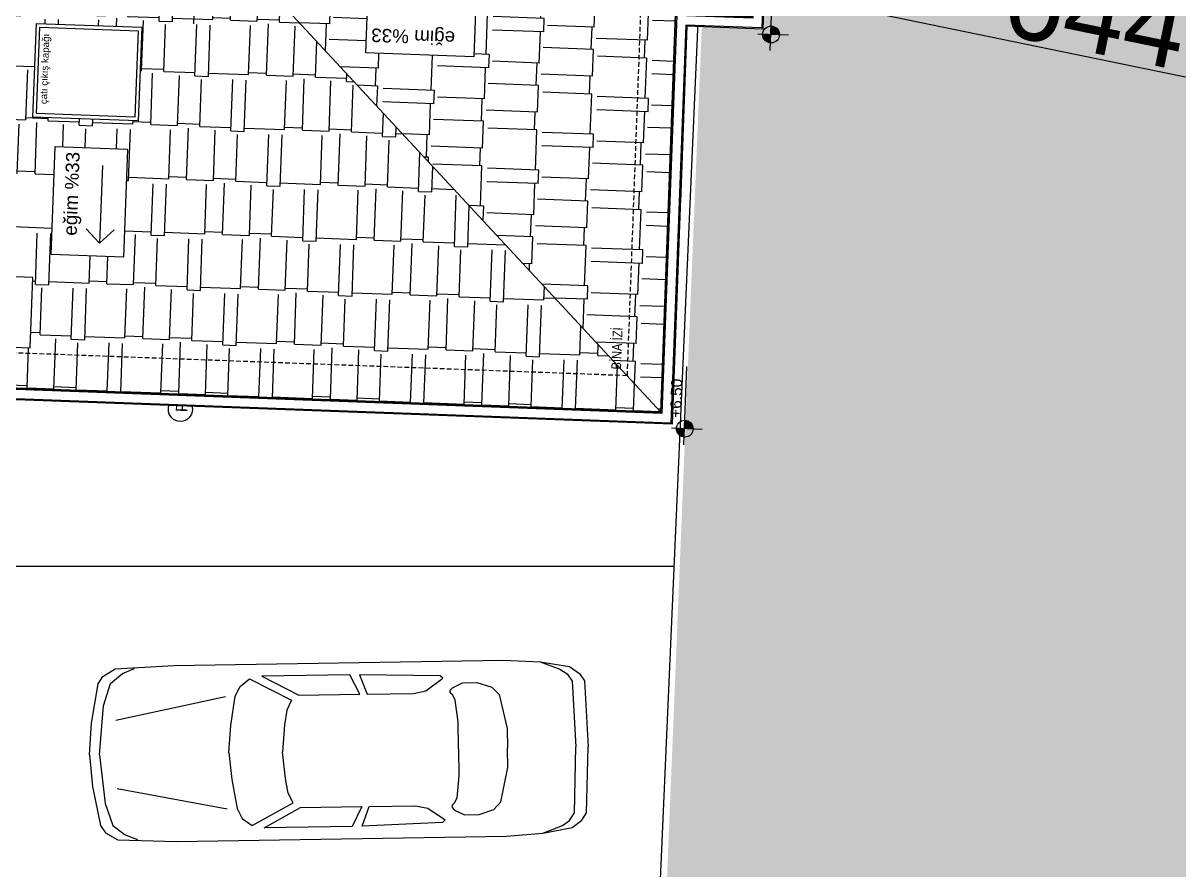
# Model space of a CAD drawing. Header units: centimetres. Extents: x 63871 to 181827, y -95930 to 42199.
# Drawn here: x 175697 to 176684, y 36536 to 37259 of the extents above; entities that cross this region are included whole.
import ezdxf
from ezdxf.enums import TextEntityAlignment as Align

# ---------------------------------------------------------------- set-up
doc = ezdxf.new("R2010")
doc.units = ezdxf.units.CM
for name, pattern in [('11-021_500-SatisOfisi_220512$0${ Diamond }', [12, 4, -2, 2, 2, -2]), ('11-021_500-SatisOfisi_280512$0${ Wide Dash }', [12, 4, -2, 4, -2]), ('Dash', [6, 3, -3])]:
    doc.linetypes.add(name, pattern=pattern)
for name, color, linetype, lineweight in [('2D Drafting - General_Pen_No__86', 173, 'Continuous', 18), ('A-AREA-IDEN', 7, 'Continuous', 9), ('A-DOOR', 31, 'Continuous', 9), ('A-FLOR-HRAL', 11, 'Continuous', 9), ('A-GLAZ', 151, 'Continuous', 9), ('A-WALL', 12, 'Continuous', 50), ('ARA SINIRLAR', 225, 'Continuous', 15), ('ARM_Pen_No__252', 8, 'Continuous', 18), ('Baca', 82, 'Continuous', 9), ('DUVAR', 7, 'Continuous', 40), ('İz DÜŞÜMÜ', 7, '11-021_500-SatisOfisi_220512$0${ Diamond }', 18), ('metal', 7, 'Continuous', 20), ('OLUK', 222, 'Continuous', 15), ('S-STRS', 31, 'Continuous', 9), ('Çatı', 144, 'Continuous', 30)]:
    doc.layers.add(name, color=color, linetype=linetype, lineweight=lineweight)
for name, color, linetype in [('Bitirme - Duvar', 7, 'Continuous'), ('Dıış Ölçü', 140, 'Continuous'), ('furn', 7, 'Continuous'), ('KOT', 171, 'Continuous')]:
    doc.layers.add(name, color=color, linetype=linetype)
doc.styles.add('Arial', font='Arial.ttf', dxfattribs={"height": 250})
doc.styles.add('Arial_1', font='Arial.ttf', dxfattribs={"height": 300})
doc.styles.add('MtXpl_Arial_Narrow', font='')
doc.styles.add('MtXpl_Arial_Narrow_1', font='')
doc.styles.add('OLUŞTURULMUŞ_STİL_1', font='Arial.ttf')
doc.styles.add('RomanS', font='')
doc.styles.add('STYLE1', font='', dxfattribs={"width": 0.55, "height": 0.25})
doc.styles.get('MtXpl_Arial_Narrow').set_extended_font_data('Arial Narrow', bold=True)
doc.styles.get('MtXpl_Arial_Narrow_1').set_extended_font_data('Arial Narrow')
doc.styles.get('RomanS').set_extended_font_data('Stylus BT')
doc.styles.get('STYLE1').set_extended_font_data('Arial Tur')
doc.dimstyles.new('BÖYÜK', dxfattribs={"dimtxt": 70, "dimasz": 5, "dimexe": 5, "dimexo": 5, "dimgap": 2, "dimtad": 3, "dimdec": 0, "dimzin": 0, "dimdsep": 46, "dimtxsty": 'RomanS', "dimblk": 'DOT', "dimcen": 5, "dimadec": 0, "dimazin": 0, "dimtfac": 1, "dimtdec": 0, "dimtix": 1, "dimtofl": 0, "dimtmove": 1, "dimatfit": 0, "dimldrblk": 'DOT', "dimfxl": 10, "dimfxlon": 1, "dimtolj": 1, "dimtzin": 0, "dimarcsym": 0})

# ---------------------------------------------------------------- blocks, each defined once
blk = doc.blocks.new('M_Single-Flush - 80-231723-01_zemin')
at = {"layer": 'A-DOOR', "lineweight": 18}
for p, q in [((350, -50), (350, -850.1)), ((400, -50), (350, -50)), ((400, -50), (400, -850.1)), ((400, -850.1), (350, -850.1))]:
    blk.add_line(p, q, dxfattribs=at)
at = {"layer": 'A-DOOR'}
blk.add_arc((400, -50), 801.7, 180, 266.42425, dxfattribs=at)
blk = doc.blocks.new('M_Single-Flush - 100-231751-01_zemin')
at = {"layer": 'A-DOOR', "lineweight": 18}
for p, q in [((450, 100), (450, 1100.4)), ((500, 1100.4), (450, 1100.4)), ((500, 100), (500, 1100.4)), ((500, 100), (450, 100))]:
    blk.add_line(p, q, dxfattribs=at)
at = {"layer": 'A-DOOR'}
blk.add_arc((500, 100), 1001.7, 92.86114, 180, dxfattribs=at)
blk = doc.blocks.new('*U7')
at = {"layer": 'KOT', "linetype": 'Continuous'}
for p, q in [((531937.2, 4296263), (531937.38, 4296264.36)), ((531937.38, 4296264.36), (531937.82, 4296265.66)), ((531937.82, 4296265.66), (531938.5, 4296266.85)), ((531938.5, 4296266.85), (531939.39, 4296267.88)), ((531939.39, 4296267.88), (531940.47, 4296268.73)), ((531940.47, 4296268.73), (531941.68, 4296269.36)), ((531941.68, 4296269.36), (531942.99, 4296269.75)), ((531942.99, 4296269.75), (531944.36, 4296269.88)), ((531944.36, 4296269.88), (531944.36, 4296269.75)), ((531944.36, 4296269.75), (531944.36, 4296269.36)), ((531944.36, 4296269.36), (531944.36, 4296268.73)), ((531944.36, 4296268.73), (531944.36, 4296267.88)), ((531944.36, 4296267.88), (531944.36, 4296266.85)), ((531944.36, 4296266.85), (531944.36, 4296265.66)), ((531944.36, 4296265.66), (531944.36, 4296264.36)), ((531944.36, 4296264.36), (531944.36, 4296263))]:
    blk.add_line(p, q, dxfattribs=at)
at = {"layer": 'KOT', "linetype": 'Continuous', "extrusion": (0, 0, -1)}
for points in [[(-531937.38, 4296264.36), (-531944.36, 4296263), (-531937.2, 4296263)], [(-531937.82, 4296265.66), (-531944.36, 4296264.36), (-531937.38, 4296264.36)], [(-531937.38, 4296264.36), (-531944.36, 4296264.36), (-531944.36, 4296263)], [(-531938.5, 4296266.85), (-531944.36, 4296265.66), (-531937.82, 4296265.66)], [(-531937.82, 4296265.66), (-531944.36, 4296265.66), (-531944.36, 4296264.36)], [(-531939.39, 4296267.88), (-531944.36, 4296266.85), (-531938.5, 4296266.85)], [(-531938.5, 4296266.85), (-531944.36, 4296266.85), (-531944.36, 4296265.66)], [(-531940.47, 4296268.73), (-531944.36, 4296267.88), (-531939.39, 4296267.88)], [(-531939.39, 4296267.88), (-531944.36, 4296267.88), (-531944.36, 4296266.85)], [(-531941.68, 4296269.36), (-531944.36, 4296268.73), (-531940.47, 4296268.73)], [(-531940.47, 4296268.73), (-531944.36, 4296268.73), (-531944.36, 4296267.88)], [(-531942.99, 4296269.75), (-531944.36, 4296269.36), (-531941.68, 4296269.36)], [(-531941.68, 4296269.36), (-531944.36, 4296269.36), (-531944.36, 4296268.73)], [(-531944.36, 4296269.88), (-531944.36, 4296269.75), (-531942.99, 4296269.75)], [(-531942.99, 4296269.75), (-531944.36, 4296269.75), (-531944.36, 4296269.36)]]:
    blk.add_solid(points, dxfattribs=at)
blk = doc.blocks.new('*U8')
at = {"layer": 'KOT', "linetype": 'Continuous'}
for p, q in [((531944.36, 4296263.14), (531944.36, 4296263.42)), ((531944.36, 4296261.74), (531944.36, 4296263.14)), ((531944.36, 4296260.39), (531944.36, 4296261.74)), ((531951.39, 4296261.74), (531950.98, 4296260.39)), ((531951.52, 4296263.14), (531951.39, 4296261.74)), ((531951.52, 4296263.42), (531951.52, 4296263.14)), ((531944.36, 4296259.15), (531944.36, 4296260.39)), ((531944.36, 4296258.07), (531944.36, 4296259.15)), ((531944.36, 4296257.18), (531944.36, 4296258.07)), ((531944.36, 4296256.51), (531944.36, 4296257.18)), ((531944.36, 4296256.11), (531944.36, 4296256.51)), ((531945.76, 4296256.11), (531944.36, 4296255.97)), ((531944.36, 4296255.97), (531944.36, 4296256.11)), ((531947.1, 4296256.51), (531945.76, 4296256.11)), ((531948.34, 4296257.18), (531947.1, 4296256.51)), ((531949.42, 4296258.07), (531948.34, 4296257.18)), ((531950.32, 4296259.15), (531949.42, 4296258.07)), ((531950.98, 4296260.39), (531950.32, 4296259.15))]:
    blk.add_line(p, q, dxfattribs=at)
at = {"layer": 'KOT', "linetype": 'Continuous', "extrusion": (0, 0, -1)}
for points in [[(-531944.36, 4296263.42), (-531951.52, 4296263.14), (-531944.36, 4296263.14)], [(-531944.36, 4296263.42), (-531951.52, 4296263.42), (-531951.52, 4296263.14)], [(-531944.36, 4296263.14), (-531951.39, 4296261.74), (-531944.36, 4296261.74)], [(-531944.36, 4296263.14), (-531951.52, 4296263.14), (-531951.39, 4296261.74)], [(-531944.36, 4296261.74), (-531950.98, 4296260.39), (-531944.36, 4296260.39)], [(-531944.36, 4296261.74), (-531951.39, 4296261.74), (-531950.98, 4296260.39)], [(-531944.36, 4296260.39), (-531950.32, 4296259.15), (-531944.36, 4296259.15)], [(-531944.36, 4296260.39), (-531950.98, 4296260.39), (-531950.32, 4296259.15)], [(-531944.36, 4296259.15), (-531949.42, 4296258.07), (-531944.36, 4296258.07)], [(-531944.36, 4296259.15), (-531950.32, 4296259.15), (-531949.42, 4296258.07)], [(-531944.36, 4296258.07), (-531948.34, 4296257.18), (-531944.36, 4296257.18)], [(-531944.36, 4296258.07), (-531949.42, 4296258.07), (-531948.34, 4296257.18)], [(-531944.36, 4296257.18), (-531947.1, 4296256.51), (-531944.36, 4296256.51)], [(-531944.36, 4296257.18), (-531948.34, 4296257.18), (-531947.1, 4296256.51)], [(-531944.36, 4296256.51), (-531945.76, 4296256.11), (-531944.36, 4296256.11)], [(-531944.36, 4296256.51), (-531947.1, 4296256.51), (-531945.76, 4296256.11)], [(-531944.36, 4296256.11), (-531945.76, 4296256.11), (-531944.36, 4296255.97)]]:
    blk.add_solid(points, dxfattribs=at)
blk = doc.blocks.new('asdf')
at = {"layer": 'KOT'}
for p, q in [((435094.33, 4281336.77), (435094.33, 4281362.83)), ((435080.69, 4281351.86), (435147.51, 4281351.86))]:
    blk.add_line(p, q, dxfattribs=at)
blk.add_circle((435094.33, 4281351.57), 7.17, dxfattribs=at)
at = {"layer": 'KOT', "linetype": 'Continuous'}
for name, p in [('*U7', (-96850.02, -14911.15)), ('*U8', (-96850.02, -14911.57))]:
    blk.add_blockref(name, p, dxfattribs=at)
blk = doc.blocks.new('y')
for p, q in [((66798.9, 34324.71), (66798.9, 34329.57)), ((66799.41, 34324.71), (66799.41, 34329.77)), ((66812.43, 34330.73), (66812.43, 34330.73)), ((66825.46, 34324.71), (66825.46, 34329.77)), ((66825.97, 34324.71), (66825.97, 34329.57)), ((66807.33, 34319.9), (66807.33, 34325.63)), ((66809.37, 34317.86), (66815.5, 34317.86)), ((66817.54, 34319.9), (66817.54, 34325.63)), ((66764.67, 34299.66), (66844.14, 34299.66)), ((66764.67, 34299.66), (66764.67, 34294.66)), ((66794.82, 34304.26), (66830.05, 34304.26)), ((66794.82, 34302.73), (66794.82, 34299.66)), ((66795.84, 34303.75), (66829.03, 34303.75)), ((66830.05, 34302.73), (66830.05, 34299.66)), ((66830.05, 34302.73), (66830.05, 34299.66)), ((66844.14, 34299.66), (66844.14, 34294.66))]:
    blk.add_line(p, q)
at = {"color": 4, "ltscale": 30}
for p, q in [((66799.17, 34308.31), (66799.17, 34304.84)), ((66825.7, 34308.31), (66825.7, 34304.84)), ((66797.43, 34306.58), (66800.9, 34306.58)), ((66827.44, 34306.58), (66823.97, 34306.58))]:
    blk.add_line(p, q, dxfattribs=at)
blk.add_lwpolyline([(66794.52, 34299.66, -0.41586), (66793.8, 34300.38), (66794.06, 34329.77, -1), (66830.81, 34329.77), (66831.07, 34300.38, -0.41586), (66830.35, 34299.66)], format="xyb", close=True)
for centre in [(66799.17, 34306.58), (66825.7, 34306.58)]:
    blk.add_circle(centre, 1.02)
for centre, radius, start, end in [((66812.43, 34329.81), 13.54, 358.98526, 181.01474), ((66812.43, 34330.01), 13.03, 358.94587, 181.05413), ((66812.43, 34325.63), 5.1, 90, 180), ((66812.43, 34325.63), 5.1, 0, 90), ((66812.43, 34324.47), 13.54, 178.98526, 1.01474), ((66812.43, 34324.99), 13.03, 181.19291, 358.80709), ((66809.37, 34319.9), 2.04, 180, 270), ((66815.5, 34319.9), 2.04, 270, 0), ((66795.84, 34302.73), 1.02, 90, 180), ((66829.03, 34302.73), 1.02, 0, 90)]:
    blk.add_arc(centre, radius, start, end)
at = {"layer": 'ARM_Pen_No__252'}
for p, q in [((66776.25, 34309.77), (66785.49, 34309.77)), ((66776.25, 34302.63), (66776.25, 34309.77)), ((66785.49, 34309.77), (66785.49, 34302.63)), ((66774.4, 34307.06), (66776.25, 34307.06)), ((66774.4, 34301.51), (66774.4, 34307.06)), ((66775.32, 34305.21), (66775.32, 34301.51)), ((66776.25, 34305.21), (66775.32, 34305.21)), ((66776.25, 34307.06), (66776.25, 34305.21)), ((66785.49, 34302.63), (66776.25, 34302.63)), ((66785.49, 34307.06), (66785.49, 34305.21)), ((66787.33, 34307.06), (66785.49, 34307.06)), ((66785.49, 34305.21), (66786.41, 34305.21)), ((66786.41, 34305.21), (66786.41, 34301.51)), ((66787.33, 34301.51), (66787.33, 34307.06))]:
    blk.add_line(p, q, dxfattribs=at)
blk.add_lwpolyline([(66788.26, 34301.51), (66788.26, 34299.66), (66773.47, 34299.66), (66773.47, 34301.51)], close=True, dxfattribs=at)
at = {"layer": 'metal'}
for p, q in [((66842.94, 34324.17), (66835.76, 34324.17)), ((66835.76, 34316.97), (66835.76, 34324.17)), ((66835.76, 34320.57), (66842.96, 34320.57)), ((66842.7, 34323.93), (66836, 34323.93)), ((66836, 34317.21), (66836, 34323.93)), ((66836.94, 34320.57), (66841.74, 34320.57)), ((66839.34, 34315.86), (66839.34, 34325.56)), ((66839.34, 34316.98), (66839.34, 34323.99)), ((66839.34, 34322.69), (66839.34, 34316.98)), ((66842.7, 34323.93), (66842.7, 34317.21)), ((66842.94, 34324.17), (66842.94, 34316.97)), ((66842.94, 34316.97), (66835.76, 34316.97)), ((66842.7, 34317.21), (66836, 34317.21))]:
    blk.add_line(p, q, dxfattribs=at)
blk.add_circle((66839.34, 34320.57), 2.88, dxfattribs=at)
blk = doc.blocks.new('HRD')
at = {"layer": 'ARM_Pen_No__252'}
h = blk.add_hatch(dxfattribs=at)
h.set_pattern_fill('AR-B816', color=256, scale=0.09)
h.set_pattern_definition([(0, (-39959.2, 0), (0, 18.288), []), (90, (-39959.2, 0), (-18.288, 18.288), [18.288, -18.288])])
h.paths.add_polyline_path([(154149.63, 35592.48), (154149.63, 35503.48), (154219.63, 35503.48), (154219.63, 35483.24), (154324.63, 35483.24), (154324.63, 35692.48), (154369.63, 35692.48), (154369.63, 35927.48), (154369.63, 35927.48), (154369.63, 36097.48), (154369.63, 36177.48), (154254.63, 36177.48), (153954.63, 36177.48), (153839.63, 36177.48), (153839.63, 35897.6), (153869.63, 35897.54), (153869.63, 35882.48), (154019.63, 35882.48), (154019.63, 35872.48), (154019.63, 35833.25, -0.444416), (154030.45, 35823.48, -0.444416), (154019.63, 35813.72), (154019.63, 35773.48), (153939.63, 35773.48), (153939.63, 35692.48), (154019.63, 35692.48), (154019.63, 35687.48), (154019.63, 35633.7), (154020.63, 35632.93), (154019.63, 35631.47), (154019.63, 35592.48), (154019.63, 35582.48), (153989.63, 35582.48), (153989.63, 35577.48), (153989.63, 35497.48), (153989.63, 35437.48), (153994.63, 35437.48), (154094.63, 35437.48), (154139.63, 35437.48), (154139.63, 35592.48)])
h = blk.add_hatch(dxfattribs=at)
h.set_pattern_fill('ANGLE', color=256, scale=5)
h.set_pattern_definition([(0, (-39959.2, 0), (0, 34.925), [25.4, -9.525]), (90, (-39959.2, 0), (-34.925, 2e-15), [25.4, -9.525])])
h.paths.add_polyline_path([(153979.63, 35577.48), (153979.63, 35582.48), (153839.63, 35582.48), (153839.63, 35560.82), (153842.46, 35560.82, -35.598717), (153842.4, 35558.91), (153839.63, 35558.91), (153839.63, 35437.48), (153862.73, 35437.48), (153862.73, 35442.48), (153892.58, 35442.48, -0.415866), (153891.86, 35443.2), (153892.13, 35472.59, -1), (153928.87, 35472.59), (153929.13, 35443.21, -0.417788), (153928.41, 35442.48), (153942.2, 35442.48), (153942.2, 35437.48), (153979.63, 35437.48), (153979.63, 35497.48)])
h.paths.add_polyline_path([(153928.87, 35472.59, 1), (153892.13, 35472.59), (153891.86, 35443.2, 0.415866), (153892.58, 35442.48), (153892.88, 35442.48), (153892.88, 35445.55, -0.414214), (153893.9, 35446.57), (153927.09, 35446.57, -0.414206), (153928.11, 35445.55), (153928.11, 35442.48), (153928.41, 35442.48, 0.417795), (153929.13, 35443.21)], flags=17)
h.paths.add_polyline_path([(153924.03, 35472.39), (153924.03, 35467.54, -1.017869), (153896.96, 35467.54), (153896.96, 35472.39, -1.017869)], flags=16)
h.paths.add_polyline_path([(153923.52, 35472.59), (153923.52, 35467.54, -0.979394), (153897.47, 35467.54), (153897.47, 35472.59, -1.018569)], flags=0)
h.paths.add_polyline_path([(153941, 35466.99), (153941, 35459.79), (153933.82, 35459.79), (153933.82, 35466.99)], flags=16)
h.paths.add_polyline_path([(153940.76, 35466.75), (153940.76, 35460.03), (153934.06, 35460.03), (153934.06, 35466.75)], flags=0)
h.paths.add_polyline_path([(153940.28, 35463.39, -1), (153934.52, 35463.39, -1)], flags=0)
h.paths.add_polyline_path([(153915.6, 35468.45), (153915.6, 35462.72, -0.414219), (153913.56, 35460.68), (153907.43, 35460.68, -0.414214), (153905.39, 35462.72), (153905.39, 35468.45, -0.414214), (153910.5, 35473.55, -0.414212)], flags=0)
h.paths.add_polyline_path([(153924.78, 35449.4, -1), (153922.74, 35449.4, -1)], flags=16)
h.paths.add_polyline_path([(153864.64, 35477.47), (153938.67, 35477.41), (153938.69, 35493.77), (153864.65, 35493.83)], flags=24)
h.paths.add_polyline_path([(153865.12, 35490.52), (153938.1, 35490.46), (153938.12, 35506.83), (153865.14, 35506.88)], flags=24)
h.paths.add_polyline_path([(153883.26, 35506.44), (153927.79, 35506.4), (153927.8, 35519.31), (153883.27, 35519.34)], flags=24)
h.paths.add_polyline_path([(153864.7, 35503.65), (153888.12, 35503.63), (153888.13, 35519.89), (153864.71, 35519.91)], flags=24)
h.paths.add_polyline_path([(153862.27, 35534.3), (153908.83, 35534.3), (153908.83, 35568.24), (153862.27, 35568.24)], flags=24)
h.paths.add_polyline_path([(153861.82, 35512.84), (153916.06, 35512.84), (153916.06, 35546.78), (153861.82, 35546.78)], flags=24)
at = {"layer": '2D Drafting - General_Pen_No__86'}
for radius, start, end in [(17, 181.57168, 175.13542), (9, 182.9697, 170.78267)]:
    blk.add_arc((153859.4, 35559.38), radius, start, end, dxfattribs=at)
at = {"layer": 'A-DOOR'}
for p, q in [((153979.63, 35497.48), (153979.63, 35577.48)), ((153989.63, 35577.48), (153989.63, 35497.48)), ((153994.63, 35437.48), (154094.63, 35437.48)), ((153994.63, 35417.48), (154094.63, 35417.48))]:
    blk.add_line(p, q, dxfattribs=at)
at = {"layer": 'A-FLOR-HRAL'}
for p, q in [((153969.6, 35417.48), (153969.6, 35317.48)), ((154119.71, 35317.48), (154119.71, 35417.48)), ((154119.71, 35371.48), (153969.6, 35371.48)), ((154049.77, 35373.48), (154043.1, 35363.46)), ((154049.77, 35317.48), (154049.77, 35373.48)), ((154049.77, 35373.48), (154056.43, 35363.46)), ((154119.71, 35344.48), (153969.6, 35344.48)), ((154119.71, 35317.48), (153969.6, 35317.48))]:
    blk.add_line(p, q, dxfattribs=at)
at = {"layer": 'A-FLOR-HRAL', "linetype": '11-021_500-SatisOfisi_280512$0${ Wide Dash }'}
for p, q in [((154119.71, 35373.48), (153969.6, 35373.48)), ((154119.71, 35346.48), (153969.6, 35346.48)), ((154119.71, 35319.48), (153969.6, 35319.48))]:
    blk.add_line(p, q, dxfattribs=at)
at = {"layer": 'A-GLAZ', "ltscale": 3}
for p, q in [((153839.63, 35782.48), (153819.63, 35782.48)), ((153819.63, 35782.48), (153819.63, 35777.48)), ((153819.63, 35782.48), (153819.63, 35692.48)), ((153839.63, 35777.48), (153839.63, 35782.48)), ((153839.63, 35782.48), (153839.63, 35692.48)), ((153819.63, 35777.48), (153839.63, 35777.48)), ((153824.63, 35732.48), (153824.63, 35777.48)), ((153824.63, 35777.48), (153824.63, 35772.48)), ((153824.63, 35772.48), (153829.63, 35772.48)), ((153827.13, 35772.48), (153827.13, 35737.48)), ((153829.63, 35777.48), (153829.63, 35732.48)), ((153829.63, 35697.48), (153829.63, 35742.48)), ((153829.63, 35742.48), (153834.63, 35742.48)), ((153834.63, 35742.48), (153834.63, 35697.48)), ((153829.63, 35737.48), (153824.63, 35737.48)), ((153829.63, 35732.48), (153824.63, 35732.48)), ((153829.63, 35737.48), (153834.63, 35737.48)), ((153832.13, 35737.48), (153832.13, 35702.48)), ((153829.63, 35697.48), (153829.63, 35702.48)), ((153829.63, 35702.48), (153834.63, 35702.48)), ((153819.63, 35692.48), (153819.63, 35697.48)), ((153819.63, 35697.48), (153839.63, 35697.48)), ((153839.63, 35692.48), (153819.63, 35692.48)), ((153839.63, 35697.48), (153839.63, 35692.48)), ((153869.84, 35437.48), (153869.84, 35417.48)), ((153874.84, 35437.48), (153869.84, 35437.48)), ((153869.84, 35437.48), (153929.84, 35437.48)), ((153874.84, 35417.48), (153874.84, 35437.48)), ((153924.84, 35417.48), (153924.84, 35437.48)), ((153924.84, 35437.48), (153929.84, 35437.48)), ((153929.84, 35437.48), (153929.84, 35417.48)), ((153874.84, 35427.48), (153904.84, 35427.48)), ((153879.84, 35422.48), (153879.84, 35427.48)), ((153879.84, 35424.98), (153899.84, 35424.98)), ((153894.84, 35427.48), (153894.84, 35432.48)), ((153894.84, 35432.48), (153924.84, 35432.48)), ((153924.84, 35427.48), (153894.84, 35427.48)), ((153899.84, 35427.48), (153899.84, 35432.48)), ((153899.84, 35429.98), (153919.84, 35429.98)), ((153899.84, 35427.48), (153899.84, 35422.48)), ((153904.84, 35427.48), (153904.84, 35422.48)), ((153919.84, 35427.48), (153919.84, 35432.48)), ((153924.84, 35427.48), (153919.84, 35427.48)), ((153869.84, 35417.48), (153874.84, 35417.48)), ((153869.84, 35417.48), (153929.84, 35417.48)), ((153904.84, 35422.48), (153874.84, 35422.48)), ((153874.84, 35422.48), (153879.84, 35422.48)), ((153929.84, 35417.48), (153924.84, 35417.48))]:
    blk.add_line(p, q, dxfattribs=at)
at = {"layer": 'A-WALL', "lineweight": 53}
for p, q in [((153819.63, 35782.48), (153819.63, 36197.48)), ((154019.63, 35872.48), (154019.63, 35882.48)), ((153839.63, 35872.48), (153839.63, 35782.48)), ((154019.63, 35872.48), (153839.63, 35872.48)), ((153819.63, 35417.48), (153819.63, 35692.48)), ((153819.63, 35692.48), (153839.63, 35692.48)), ((153839.63, 35692.48), (153839.63, 35592.48)), ((153839.63, 35592.48), (154019.63, 35592.48)), ((154019.63, 35592.48), (154019.63, 35582.48)), ((153839.63, 35582.48), (153839.63, 35437.48)), ((153979.63, 35582.48), (153839.63, 35582.48)), ((153979.63, 35577.48), (153979.63, 35582.48)), ((154019.63, 35582.48), (153989.63, 35582.48)), ((153989.63, 35582.48), (153989.63, 35577.48)), ((153989.63, 35577.48), (153979.63, 35577.48)), ((153979.63, 35437.48), (153979.63, 35497.48)), ((153979.63, 35497.48), (153989.63, 35497.48)), ((153989.63, 35497.48), (153989.63, 35437.48)), ((153839.63, 35437.48), (153869.84, 35437.48)), ((153929.84, 35437.48), (153979.63, 35437.48)), ((153989.63, 35437.48), (153994.63, 35437.48)), ((153994.63, 35437.48), (153994.63, 35417.48)), ((154094.63, 35417.48), (154094.63, 35437.48)), ((154094.63, 35437.48), (154139.63, 35437.48)), ((153869.84, 35417.48), (153819.63, 35417.48)), ((153994.63, 35417.48), (153929.84, 35417.48)), ((154389.63, 35417.48), (154094.63, 35417.48))]:
    blk.add_line(p, q, dxfattribs=at)
at = {"layer": 'A-WALL', "lineweight": 50}
for p, q in [((153839.63, 35782.48), (153819.63, 35782.48)), ((153869.84, 35437.48), (153869.84, 35417.48)), ((153929.84, 35417.48), (153929.84, 35437.48))]:
    blk.add_line(p, q, dxfattribs=at)
at = {"layer": 'Bitirme - Duvar', "color": 161, "linetype": 'Continuous', "lineweight": 25}
for p, q in [((153786.93, 35737.48), (153834.43, 35737.48)), ((153899.84, 35384.78), (153899.84, 35432.28))]:
    blk.add_line(p, q, dxfattribs=at)
for centre in [(153776.71, 35737.48), (153899.84, 35374.56)]:
    blk.add_circle(centre, 10.23, dxfattribs=at)
at = {"layer": 'İz DÜŞÜMÜ'}
blk.add_lwpolyline([(153819.63, 36347.48), (154419.63, 36347.49), (154419.63, 35292.49), (154159.63, 35292.49), (154159.63, 35357.48), (153819.63, 35357.48), (153819.63, 36347.48)], dxfattribs=at)
at = {"layer": 'metal'}
for p, q in [((153862.86, 35557.11), (153856.25, 35562.61)), ((153856.7, 35556.75), (153862.16, 35563.31)), ((153859.4, 35559.99), (153856.7, 35556.75)), ((153859.4, 35559.99), (153862.86, 35557.11))]:
    blk.add_line(p, q, dxfattribs=at)
blk.add_lwpolyline([(153839.63, 35558.91), (153858.14, 35558.91), (153858.14, 35560.82), (153839.63, 35560.82)], dxfattribs=at)
for radius in [2.81, 1.81]:
    blk.add_circle((153859.4, 35559.99), radius, dxfattribs=at)
at = {"layer": 'S-STRS', "linetype": 'Dash'}
for p, q in [((153931.94, 35776.94), (153839.63, 35869.24)), ((153936.63, 35779.48), (153890.13, 35872.48)), ((153936.63, 35786.19), (153936.63, 35872.48)), ((153963.63, 35779.48), (153963.63, 35872.48)), ((153990.63, 35779.48), (153990.63, 35872.48)), ((153932.3, 35773.48), (153839.63, 35815.06)), ((153934.67, 35770.48), (153839.63, 35770.48)), ((153934.75, 35743.48), (153839.63, 35743.48)), ((153934.84, 35716.48), (153839.63, 35716.48)), ((153934.93, 35690.37), (153839.63, 35647.62)), ((153932.95, 35689.48), (153839.63, 35689.48)), ((153934.94, 35687.79), (153839.63, 35592.48)), ((153933.67, 35686.52), (153840.86, 35644.89)), ((153935.39, 35684), (153843.88, 35592.48)), ((153937.13, 35687.48), (153889.63, 35592.48)), ((153939.63, 35685.78), (153892.99, 35592.48)), ((153939.63, 35687.48), (153939.63, 35592.48)), ((153942.63, 35687.48), (153942.63, 35592.48)), ((153966.63, 35687.48), (153966.63, 35592.48)), ((153969.63, 35687.48), (153969.63, 35592.48)), ((153993.63, 35687.48), (153993.63, 35592.48)), ((153996.63, 35687.48), (153996.63, 35592.48))]:
    blk.add_line(p, q, dxfattribs=at)
at = {"layer": 'S-STRS'}
for p, q in [((153934.64, 35778.48), (153840.63, 35872.48)), ((153939.99, 35779.48), (153893.49, 35872.48)), ((153939.63, 35872.48), (153939.63, 35780.19)), ((153966.63, 35779.48), (153966.63, 35872.48)), ((153993.63, 35779.48), (153993.63, 35872.48)), ((154019.63, 35773.48), (154019.63, 35872.48)), ((153934.65, 35775.72), (153839.63, 35818.35)), ((153889.63, 35823.48), (153889.63, 35632.93)), ((154019.63, 35823.48), (153889.63, 35823.48)), ((154019.63, 35779.48), (153934.64, 35779.48)), ((153934.94, 35687.48), (153934.64, 35779.48)), ((153934.66, 35773.48), (153839.63, 35773.48)), ((153939.63, 35773.48), (153939.63, 35692.48)), ((154019.63, 35773.48), (153939.63, 35773.48)), ((153934.74, 35746.48), (153839.63, 35746.48)), ((153934.83, 35719.48), (153839.63, 35719.48)), ((153934.92, 35692.48), (153839.63, 35692.48)), ((154019.63, 35692.48), (153939.63, 35692.48)), ((154019.63, 35692.48), (154019.63, 35687.48)), ((153934.94, 35687.48), (154019.63, 35687.48)), ((154020.63, 35632.93), (154005.64, 35644.41)), ((154020.63, 35632.93), (153889.63, 35632.93)), ((154020.63, 35632.93), (154008.78, 35615.63)), ((154019.63, 35593.02), (154019.63, 35592.48))]:
    blk.add_line(p, q, dxfattribs=at)
at = {"layer": 'S-STRS', "linetype": 'Dash'}
for points in [[(154017.63, 35779.48), (154017.63, 35872.48)], [(154017.63, 35592.48), (154017.63, 35687.48)], [(154019.63, 35592.48), (154019.63, 35687.48)]]:
    blk.add_lwpolyline(points, dxfattribs=at)
at = {"layer": 'S-STRS'}
blk.add_circle((154020.63, 35823.48), 9.82, dxfattribs=at)
blk.add_blockref('y', (87098.06, 1142.82))
at = {"layer": 'A-DOOR', "xscale": -0.1, "yscale": 0.1, "zscale": 0.1, "rotation": 270.0000000000001}
blk.add_blockref('M_Single-Flush - 80-231723-01_zemin', (153984.63, 35537.48), dxfattribs=at)
at = {"layer": 'A-DOOR', "xscale": -0.1, "yscale": 0.1, "zscale": 0.1}
blk.add_blockref('M_Single-Flush - 100-231751-01_zemin', (154044.63, 35427.48), dxfattribs=at)
at = {"layer": 'DUVAR'}
blk.add_blockref('asdf', (-281047.6, -4245872.08), dxfattribs=at)
for s, style, p in [('Döş', 'MtXpl_Arial_Narrow_1', (154031.1, 35527.3)), (': Lamine parke', 'MtXpl_Arial_Narrow_1', (154049.09, 35527.28)), ('Tav: Sıva+Boya', 'MtXpl_Arial_Narrow_1', (154031.54, 35514.24)), ('Döş', 'MtXpl_Arial_Narrow', (153867.42, 35508.74)), (': Seramik', 'MtXpl_Arial_Narrow_1', (153885.41, 35508.73)), ('Tav: Sıva+Boya', 'MtXpl_Arial_Narrow_1', (153867.85, 35495.69)), ('Duv: Sıva+Boya', 'MtXpl_Arial_Narrow_1', (154031.05, 35501.19)), ('Duv: Sıva+Boya', 'MtXpl_Arial_Narrow_1', (153867.37, 35482.64))]:
    blk.add_text(s, height=8.316, rotation=359.95698, dxfattribs=dict(style=style)).set_placement(p)
at = {"layer": 'A-AREA-IDEN', "char_height": 16.469, "width": 224.1999, "attachment_point": 2, "line_spacing_factor": 0.941778, "style": 'Arial'}
for s, insert in [('HOL', (154053.4, 35580.76)), ('WC', (153885.24, 35559.76)), ('4 m²', (154052.67, 35559.8)), ('3 m²', (153889.23, 35538.3))]:
    blk.add_mtext(s, dxfattribs=dict(at, insert=insert))
at = {"layer": 'A-DOOR', "style": 'Arial', "text_generation_flag": 6}
for s, rotation, p in [('80 / 220', 180, (153911.63, 35557.46)), ('100 / 220', 270, (154014.22, 35447.91))]:
    blk.add_text(s, height=12.355, rotation=rotation, dxfattribs=at).set_placement(p)
at = {"layer": 'Bitirme - Duvar', "linetype": 'Continuous', "char_height": 10, "attachment_point": 7, "style": 'OLUŞTURULMUŞ_STİL_1'}
for s, insert in [('\\A1;90', (153794.5, 35741.48)), ('\\A1;P', (153774.38, 35731.36)), ('\\A1;270', (153794.5, 35721.48)), ('\\A1;P', (153897.51, 35368.97))]:
    blk.add_mtext(s, dxfattribs=dict(at, insert=insert))
at = {"layer": 'Bitirme - Duvar', "linetype": 'Continuous', "style": 'OLUŞTURULMUŞ_STİL_1'}
for s, insert, char_height, attachment_point, rotation in [('\\A1;60', (153895.85, 35398), 10, 7, 90), ('\\A1;3', (154042.24, 35378.86), 12.592, 9, 1.38858), ('\\A1;2', (154042.24, 35352.41), 12.592, 9, 1.38858), ('\\A1;1', (154038.91, 35324.84), 12.592, 9, 1.38858)]:
    blk.add_mtext(s, dxfattribs=dict(at, insert=insert, char_height=char_height, attachment_point=attachment_point, rotation=rotation))
at = {"layer": 'Bitirme - Duvar', "linetype": 'Continuous', "insert": (153915.85, 35398), "char_height": 10, "width": 14.493, "attachment_point": 7, "rotation": 90, "style": 'OLUŞTURULMUŞ_STİL_1'}
blk.add_mtext('\\A1;60', dxfattribs=at)
at = {"layer": 'KOT', "style": 'Arial_1'}
blk.add_text('+0.50', height=9.45, dxfattribs=at).set_placement((154059.49, 35483.12))
at = {"layer": 'S-STRS', "style": 'STYLE1', "text_generation_flag": 6, "width": 0.55}
for s, p in [('5', (153896.57, 35828.3)), ('4', (153921.38, 35827.87)), ('3', (153950.49, 35826.93)), ('2', (153976.29, 35827.8)), ('1', (154003.15, 35828.76)), ('6', (153878.58, 35802.91)), ('7', (153878.84, 35776.1)), ('8', (153875.13, 35749.76)), ('9', (153875.94, 35725.08)), ('10', (153870.67, 35697.98)), ('11', (153871.56, 35669.05)), ('12', (153873.77, 35641.39)), ('15', (153951.29, 35615.09)), ('13', (153885.31, 35613.83)), ('14', (153917.77, 35613.22)), ('16', (153976.64, 35614.2)), ('17', (153999.56, 35613.36)), ('18', (154025.14, 35613.05))]:
    blk.add_text(s, height=15.36, rotation=180, dxfattribs=at).set_placement(p)
at = {"layer": 'S-STRS', "style": 'STYLE1'}
blk.add_text('18 x 16.66cm', height=9.5148, rotation=270, dxfattribs=at).set_placement((153943.4, 35773.48))
blk = doc.blocks.new('02PCAR03')
at = {"color": 0, "linetype": 'ByBlock'}
for p, q in [((-185, 35), (-197, 33)), ((-185, 35), (-193, 32)), ((-170, 36), (-185, 35)), ((-35, 36), (-170, 36)), ((-11, 35), (-35, 36)), ((-14, 33), (-19, 35)), ((-6, 32), (-11, 35)), ((-201, 30), (-203, 27)), ((-197, 33), (-201, 30)), ((-196, 30), (-198, 27)), ((-193, 32), (-196, 30)), ((-145, 29), (-144, 30)), ((-138, 24), (-145, 29)), ((-144, 30), (-111, 31)), ((-111, 31), (-114, 23)), ((-111, 23), (-107, 31)), ((-107, 31), (-71, 31)), ((-71, 31), (-86, 23)), ((-66, 30), (-83, 21)), ((-62, 27), (-66, 30)), ((-9, 29), (-14, 33)), ((-6, 20), (-9, 29)), ((-4, 29), (-6, 32)), ((-1, 13), (-4, 29)), ((-203, 27), (-204, 0)), ((-198, 27), (-199, 0)), ((-165, 25), (-168, 22)), ((-159, 27), (-165, 25)), ((-153, 27), (-159, 27)), ((-149, 25), (-153, 27)), ((-148, 24), (-149, 25)), ((-148, 23), (-148, 24)), ((-133, 23), (-138, 24)), ((-60, 23), (-62, 27)), ((-168, 22), (-171, 8)), ((-151, 11), (-150, 20)), ((-150, 20), (-149, 22)), ((-149, 22), (-148, 23)), ((-114, 23), (-133, 23)), ((-86, 23), (-111, 23)), ((-83, 21), (-81, 17)), ((-58, 11), (-60, 23)), ((-11, 14), (-56, 23)), ((-4, 0), (-6, 20)), ((-81, 17), (-80, 11)), ((-151, 0), (-151, 11)), ((-80, 11), (-79, 0)), ((-57, 0), (-58, 11)), ((0, 0), (-1, 13)), ((-171, 8), (-171, 0)), ((-203, -27), (-204, 0)), ((-198, -27), (-199, 0)), ((-171, -8), (-171, 0)), ((-151, 0), (-151, -11)), ((-80, -11), (-79, 0)), ((-57, 0), (-58, -11)), ((-4, 0), (-6, -20)), ((0, 0), (-1, -13)), ((-168, -22), (-171, -8)), ((-151, -11), (-150, -20)), ((-81, -17), (-80, -11)), ((-58, -11), (-60, -23)), ((-11, -14), (-56, -23)), ((-1, -13), (-4, -29)), ((-83, -21), (-81, -17)), ((-165, -25), (-168, -22)), ((-150, -20), (-149, -22)), ((-149, -22), (-148, -23)), ((-148, -23), (-148, -24)), ((-133, -23), (-138, -24)), ((-114, -23), (-133, -23)), ((-111, -31), (-114, -23)), ((-86, -23), (-111, -23)), ((-111, -23), (-107, -31)), ((-71, -31), (-86, -23)), ((-66, -30), (-83, -21)), ((-60, -23), (-62, -27)), ((-6, -20), (-9, -29)), ((-201, -30), (-203, -27)), ((-196, -30), (-198, -27)), ((-159, -27), (-165, -25)), ((-153, -27), (-159, -27)), ((-149, -25), (-153, -27)), ((-148, -24), (-149, -25)), ((-138, -24), (-145, -29)), ((-62, -27), (-66, -30)), ((-197, -33), (-201, -30)), ((-185, -35), (-197, -33)), ((-193, -32), (-196, -30)), ((-185, -35), (-193, -32)), ((-145, -29), (-144, -30)), ((-144, -30), (-111, -31)), ((-107, -31), (-71, -31)), ((-14, -33), (-19, -35)), ((-9, -29), (-14, -33)), ((-6, -32), (-11, -35)), ((-4, -29), (-6, -32)), ((-170, -36), (-185, -35)), ((-35, -36), (-170, -36)), ((-11, -35), (-35, -36))]:
    blk.add_line(p, q, dxfattribs=at)
blk = doc.blocks.new('_Dot')
at = {"color": 0, "linetype": 'ByBlock', "lineweight": -2}
blk.add_line((-0.5, 0), (-1, 0), dxfattribs=at)
at = {"color": 0, "linetype": 'ByBlock', "const_width": 0.5}
blk.add_lwpolyline([(-0.25, 0, 1), (0.25, 0, 1)], format="xyb", close=True, dxfattribs=at)
blk = doc.blocks.new('*D384')
at = {"layer": 'Defpoints', "color": 0, "transparency": 16777216}
for p in [(-1661.81, 22365.37), (-1031.39, 22235.56, 0), (-1031.39, 22235.56)]:
    blk.add_point(p, dxfattribs=at)
at = {"layer": 'Dıış Ölçü', "color": 0, "lineweight": -2, "transparency": 16777216}
for p, q in [((-1661.81, 22365.37), (-1662.82, 22360.47)), ((-1656.91, 22364.36), (-1036.28, 22236.57)), ((-1031.39, 22235.56), (-1030.38, 22240.45))]:
    blk.add_line(p, q, dxfattribs=at)
at = {"layer": 'Dıış Ölçü', "color": 0, "lineweight": -2, "transparency": 16777216, "xscale": 5, "yscale": 5, "zscale": 5}
for p, rotation in [((-1661.81, 22365.37), 168.3646113733746), ((-1031.39, 22235.56), 348.3646113733746)]:
    blk.add_blockref('_Dot', p, dxfattribs=dict(at, rotation=rotation))
at = {"layer": 'Dıış Ölçü', "color": 0, "transparency": 16777216, "insert": (-1338.82, 22338.23), "char_height": 70, "attachment_point": 5, "rotation": 348.36461, "style": 'RomanS'}
blk.add_mtext('\\A1;644', dxfattribs=at)
blk = doc.blocks.new('çatı planı')
at = {"layer": 'KOT'}
h = blk.add_hatch(color=256, dxfattribs=at)
h.dxf.hatch_style = 1
h.paths.add_polyline_path([(-337.19, -1132.08, 0.009987), (-337.2, -1131.79), (-344.36, -1131.79), (-344.36, -1139.24, 0.414214)])
blk.add_line((-358.01, -1131.79), (-291.19, -1131.79), dxfattribs=at)
blk.add_wipeout([(-680, -1060), (-680, 0), (0, 0), (0, -1125), (-340, -1125), (-340, -1060)]).dxf.layer = 'OLUK'
h = blk.add_hatch(color=256, dxfattribs=at)
h.dxf.hatch_style = 1
h.paths.add_polyline_path([(-683.39, -1064.2, 0.402561), (-690.55, -1071.08), (-683.39, -1071.08)])
h = blk.add_hatch(color=256, dxfattribs=at)
h.dxf.hatch_style = 1
h.paths.add_polyline_path([(-676.23, -1070.95, 0.009987), (-676.23, -1070.66), (-683.39, -1070.66), (-683.39, -1078.12, 0.414214)])
h = blk.add_hatch(color=256, dxfattribs=at)
h.dxf.hatch_style = 1
h.paths.add_polyline_path([(-344.36, -1125.33, 0.402561), (-351.52, -1132.21), (-344.36, -1132.21)])
at = {"layer": 'Çatı', "lineweight": 15}
h = blk.add_hatch(dxfattribs=at)
h.set_pattern_fill('AR-RSHKE', color=251, scale=0.15, angle=270)
h.set_pattern_definition([(270, (-196861.627, -36377.483), (45.72, -97.155), [22.86, -19.05, 26.67, -11.43, 34.29, -15.24]), (270, (-196859.72, -36400.343), (45.72, -97.155), [19.05, -72.39, 15.24, -22.86]), (270, (-196864.484, -36446.063), (45.72, -97.155), [11.43, -118.11]), (0, (-196861.627, -36377.483), (45.72, 32.385), [43.815, -139.065]), (0, (-196861.627, -36400.343), (45.72, 32.385), [42.8625, -140.0175]), (0, (-196861.627, -36419.393), (45.72, 32.385), [40.005, -142.875]), (0, (-196864.484, -36446.063), (45.72, 32.385), [43.815, -139.065]), (0, (-196864.484, -36457.493), (45.72, 32.385), [43.815, -139.065]), (0, (-196861.627, -36491.783), (45.72, 32.385), [41.91, -140.97])])
h.paths.add_polyline_path([(-340, -340), (-670, -340), (-670, -1050), (-340, -720)])
h.paths.add_polyline_path([(-554.79, -586.74), (-554.79, -524.95), (-462.64, -524.95), (-462.64, -586.74)], flags=16)
h.paths.add_polyline_path([(-438.13, -595), (-438.13, -505), (-358.13, -505), (-358.13, -595)], flags=16)
h.paths.add_polyline_path([(-435.13, -592), (-435.13, -508), (-361.13, -508), (-361.13, -592)], flags=0)
h.paths.add_polyline_path([(-575, -509.93), (-635, -509.93), (-635, -464.95), (-575, -464.95)], flags=16)
h.paths.add_polyline_path([(-590, -495), (-620, -494.93), (-620, -479.88), (-590, -479.95)], flags=0)
h.paths.add_polyline_path([(-605, -487.43, -1), (-620, -487.43, -1), (-605, -487.43, -1), (-590, -487.43, -1)], flags=0)
h.paths.add_polyline_path([(-540.96, -552.31), (-463.64, -552.31), (-463.64, -528.57), (-540.96, -528.57)], flags=8)
h.paths.add_polyline_path([(-428.72, -520.12), (-364.78, -520.12), (-364.78, -508.56), (-428.72, -508.56)], flags=8)
h = blk.add_hatch(dxfattribs=at)
h.set_pattern_fill('AR-RSHKE', color=251, scale=0.15)
h.set_pattern_definition([(0, (-196861.627, -36377.483), (97.155, 45.72), [22.86, -19.05, 26.67, -11.43, 34.29, -15.24]), (0, (-196838.767, -36375.58), (97.155, 45.72), [19.05, -72.39, 15.24, -22.86]), (0, (-196793.047, -36380.34), (97.155, 45.72), [11.43, -118.11]), (90, (-196861.627, -36377.483), (-32.385, 45.72), [43.815, -139.065]), (90, (-196838.767, -36377.483), (-32.385, 45.72), [42.8625, -140.0175]), (90, (-196819.717, -36377.483), (-32.385, 45.72), [40.005, -142.875]), (90, (-196793.047, -36380.34), (-32.385, 45.72), [43.815, -139.065]), (90, (-196781.617, -36380.34), (-32.385, 45.72), [43.815, -139.065]), (90, (-196747.327, -36377.483), (-32.385, 45.72), [41.91, -140.97])])
h.paths.add_polyline_path([(-170, -890), (-340, -720), (-670, -1050), (-330, -1050)])
h.paths.add_polyline_path([(-267.06, -910.01), (-267.06, -954.99), (-327.06, -954.99), (-327.06, -910.01)], flags=16)
h.paths.add_polyline_path([(-280, -925.01), (-280, -940.07), (-310, -940), (-310, -924.95)], flags=0)
h.paths.add_polyline_path([(-280, -932.5, -1), (-295, -932.5, -1), (-310, -932.5, -1), (-295, -932.5, -1)], flags=0)
h.paths.add_polyline_path([(-311.07, -879.18), (-372.85, -879.18), (-372.85, -787.02), (-311.07, -787.02)], flags=16)
h.paths.add_polyline_path([(-345.5, -865.35), (-345.5, -788.02), (-369.24, -788.02), (-369.24, -865.35)], flags=8)
h.paths.add_polyline_path([(-637.61, -1017.24), (-596.53, -1017.27), (-596.52, -1002.03), (-637.6, -1002)], flags=25)
at = {"layer": 'A-AREA-IDEN'}
for p, q in [((-543.69, -565.83), (-531.8, -553.95)), ((-477.4, -565.83), (-543.69, -565.83)), ((-543.69, -565.83), (-531.8, -577.72))]:
    blk.add_line(p, q, dxfattribs=at)
for points in [[(-438.13, -505), (-358.13, -505), (-358.13, -595), (-438.13, -595)], [(-435.13, -508), (-361.13, -508), (-361.13, -592), (-435.13, -592)], [(-462.64, -586.74), (-554.79, -586.74), (-554.79, -524.95), (-462.64, -524.95)], [(-311.07, -787.02), (-311.07, -879.18), (-372.85, -879.18), (-372.85, -787.02)]]:
    blk.add_lwpolyline(points, close=True, dxfattribs=at)
at = {"layer": 'Baca'}
blk.add_lwpolyline([(-635, -509.93), (-575, -509.93), (-575, -464.95), (-635, -464.95)], close=True, dxfattribs=at)
at = {"layer": 'İz DÜŞÜMÜ'}
blk.add_lwpolyline([(-300, -1020), (-300, -960), (-40, -960), (-40, -1085), (-300, -1085), (-300, -1020), (-640, -1020), (-640, -30), (-300, -30), (-300, -180), (-40, -180), (-40, -1095)], dxfattribs=at)
at = {"layer": 'KOT'}
for p, q in [((-353.65, -639.43), (-286.83, -639.43)), ((-683.39, -1085.75), (-683.39, -1059.69)), ((-697.04, -1070.66), (-630.22, -1070.66)), ((-344.36, -1146.88), (-344.36, -1120.81))]:
    blk.add_line(p, q, dxfattribs=at)
for centre in [(-683.39, -1070.95), (-344.36, -1132.08)]:
    blk.add_circle(centre, 7.17, dxfattribs=at)
at = {"layer": 'OLUK'}
for points in [[(-340, -1125), (-340, -1060), (-680, -1060), (-680, 0), (0, 0), (0, -1125)], [(-339, -1124), (-339, -1059), (-679, -1059), (-679, -1), (-1, -1), (-1, -1124)], [(-331, -1116), (-331, -1051), (-671, -1051), (-671, -9), (-9, -9), (-9, -1116)]]:
    blk.add_lwpolyline(points, close=True, dxfattribs=at)
at = {"layer": 'Çatı'}
blk.add_line((-340, -720), (-670, -1050), dxfattribs=at)
blk.add_lwpolyline([(-330, -1115), (-330, -1050), (-670, -1050), (-670, -10), (-10, -10), (-10, -1115)], close=True, dxfattribs=at)
at = {"style": 'MtXpl_Arial_Narrow_1'}
blk.add_text('BİNA İZİ', height=8.316, rotation=359.95698, dxfattribs=at).set_placement((-635.07, -1014.7))
at = {"layer": 'A-AREA-IDEN', "style": 'Arial_1'}
blk.add_text('çatı çıkış kapağı', height=5.9535, dxfattribs=at).set_placement((-396.75, -516.44), align=Align.CENTER)
at = {"layer": 'A-AREA-IDEN', "insert": (-502.37, -534.5), "char_height": 11.52, "width": 136.2867, "attachment_point": 2, "line_spacing_factor": 0.941778, "style": 'Arial'}
blk.add_mtext('eğim %33', dxfattribs=at)
at = {"layer": 'A-AREA-IDEN', "insert": (-363.31, -826.76), "char_height": 11.52, "width": 136.2867, "attachment_point": 2, "rotation": 90, "line_spacing_factor": 0.941778, "style": 'Arial'}
blk.add_mtext('eğim %33', dxfattribs=at)
at = {"layer": 'KOT', "insert": (-657.67, -1057.87), "char_height": 9.45, "width": 57.6964, "attachment_point": 2, "line_spacing_factor": 0.941778, "style": 'Arial_1'}
blk.add_mtext('+6.50', dxfattribs=at)
blk = doc.blocks.new('VAZİYET PLANI')
at = {"layer": 'ARM_Pen_No__252'}
h = blk.add_hatch(dxfattribs=at)
h.set_pattern_fill('AR-HBONE', color=256, scale=0.51)
h.set_pattern_definition([(45, (-177951.86, -14930.114), (0, 73.27889), [155.448, -51.816]), (135, (-177915.22, -14893.474), (7e-15, 73.27889), [155.448, -51.816])])
h.paths.add_polyline_path([(-2120.17, 12277.21), (-2253.9, 9232.92), (-7195.09, 9337.4), (-6197.38, 12277.21)], flags=16)
h.paths.add_polyline_path([(-5125.36, 15515.8), (-2357.17, 23672.46), (-2865.8, 23896.02), (-7797.74, 9350.14), (-10518.2, 9407.66), (-10683.65, 8961.03), (623.37, 8722.42), (643.17, 9171.67), (-1702.89, 9221.27), (-1092.49, 23116.61), (-1633.57, 23354.42), (-1935.71, 15952.73), (-1958.71, 15952.73), (-1976.46, 15548.77)])
h.paths.add_polyline_path([(-1976.46, 15548.77), (-5125.36, 15515.8), (-6122.74, 12576.95), (-2107.01, 12576.95)])
at = {"layer": 'ARA SINIRLAR'}
blk.add_line((-2970.46, 21865.34), (-1698.98, 21865.34), dxfattribs=at)
blk.add_lwpolyline([(-1971.76, 15655.71), (-1633.57, 23354.42)], dxfattribs=at)
at = {"rotation": 87.87318926064289}
blk.add_blockref('HRD', (27885.3, -132997.82), dxfattribs=at)
at = {"layer": 'furn', "linetype": 'Continuous', "xscale": 2.086125961570064, "yscale": 2.086125961570064, "zscale": 2.086125961570064, "rotation": 180.9296038315417}
blk.add_blockref('02PCAR03', (-2198.19, 21704.34), dxfattribs=at)
at = {"layer": 'Dıış Ölçü'}
dim = blk.add_aligned_dim(p1=(-1661.81, 22365.37), p2=(-1031.39, 22235.56, 0), distance=0, dimstyle='BÖYÜK', dxfattribs=at)
dim.commit()
dim.dimension.update_dxf_attribs({"geometry": '*D384', "text_midpoint": (-1338.82, 22338.23)})
at = {"layer": 'OLUK', "rotation": 87.87318910166643}
blk.add_blockref('çatı planı', (-2734.92, 22705.43), dxfattribs=at)

msp = doc.modelspace()

# ---------------------------------------------------------------- block references
at = {"layer": 'OLUK'}
msp.add_blockref('VAZİYET PLANI', (177951.86, 14930.11), dxfattribs=at)

doc.saveas('drawing.dxf')
